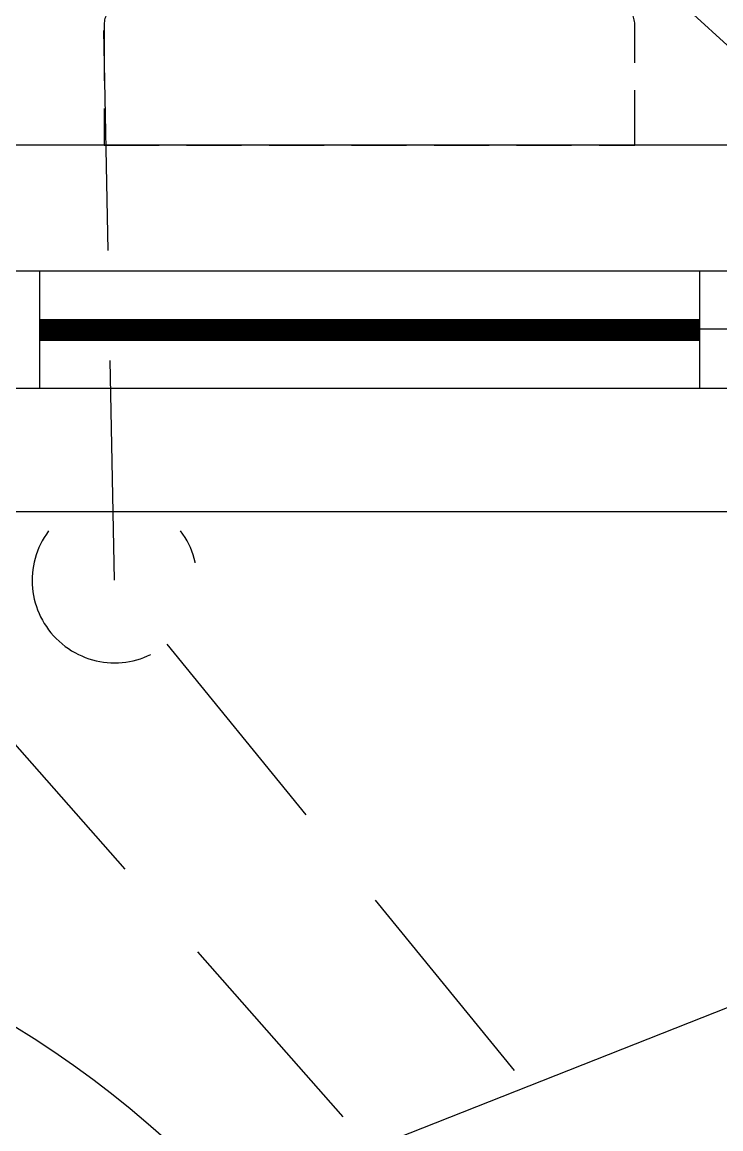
# Model space of a CAD drawing. Extents: x -437689 to -407696, y -55787 to -37037.
# Drawn here: x -435161.7 to -434923.5, y -41073.4 to -40696.1 of the extents above; entities that cross this region are included whole.
import ezdxf

# ---------------------------------------------------------------- set-up
doc = ezdxf.new("R2010")
doc.units = 0
doc.header["$LTSCALE"] = 150
doc.header["$MEASUREMENT"] = 0
for name, pattern in [('DASHDOT', [1, 0.5, -0.25, 0, -0.25]), ('DASHED', [0.75, 0.5, -0.25]), ('HIDDEN', [9.525, 6.35, -3.175]), ('HIDDEN2', [0.1875, 0.125, -0.0625])]:
    doc.linetypes.add(name, pattern=pattern)
doc.layers.get('0').update_dxf_attribs({"linetype": 'CONTINUOUS'})
for name, color, linetype in [('DOOR', 31, 'CONTINUOUS'), ('DR', 6, 'CONTINUOUS'), ('GRID', 252, 'DASHDOT'), ('VENT', 8, 'HIDDEN'), ('WALL', 7, 'CONTINUOUS'), ('WASTE', 3, 'DASHED'), ('WIN-1', 56, 'CONTINUOUS')]:
    doc.layers.add(name, color=color, linetype=linetype)

msp = doc.modelspace()

# ---------------------------------------------------------------- linework, layer by layer
at = {"color": 9, "linetype": 'HIDDEN2'}
for p, q in [((-435133.77, -40697.37), (-435133.77, -40738.08)), ((-434952.81, -40738.08), (-434952.81, -40697.37)), ((-435133.77, -40738.08), (-434952.81, -40738.08))]:
    msp.add_line(p, q, dxfattribs=at)
for centre, start, end in [((-435123.64, -40697.37), 90, 180), ((-434962.94, -40697.37), 0, 90)]:
    msp.add_arc(centre, 10.12, start, end, dxfattribs=at)
at = {"layer": 'DOOR', "color": 8}
msp.add_arc((-435339.54, -41327.05), 337.5, 0, 90, dxfattribs=at)
at = {"layer": 'DR', "linetype": 'CONTINUOUS', "ltscale": 900}
msp.add_line((-435043.29, -40592.05), (-434898.05, -40725.37), dxfattribs=at)
msp.add_lwpolyline([(-434843.95, -41001.61), (-435537.08, -41275.42), (-435785.46, -41275.42), (-435835.85, -41275.42)], dxfattribs=at)
at = {"layer": 'GRID', "color": 9}
msp.add_line((-432777.17, -40800.8), (-436565.54, -40800.8), dxfattribs=at)
at = {"layer": 'VENT', "const_width": 7.5}
msp.add_lwpolyline([(-434930.79, -40801.02), (-435155.79, -40801.02)], dxfattribs=at)
at = {"layer": 'WALL', "color": 9}
for p, q in [((-434839.54, -40738.08), (-435247.04, -40738.08)), ((-433274.54, -40863.08), (-435242.04, -40863.08))]:
    msp.add_line(p, q, dxfattribs=at)
at = {"layer": 'WALL', "linetype": 'CONTINUOUS', "ltscale": 900}
for p, q in [((-435155.79, -40781.02), (-435155.79, -40821.02)), ((-434930.79, -40781.02), (-434930.79, -40821.02))]:
    msp.add_line(p, q, dxfattribs=at)
at = {"layer": 'WASTE'}
for p, q in [((-435130.15, -40886.4), (-435165.65, -39084.18)), ((-435112.39, -40908.2), (-434894.71, -41175.41)), ((-435176.27, -40928.56, 0), (-434928.82, -41209.79, 0))]:
    msp.add_line(p, q, dxfattribs=at)
msp.add_arc((-435130.15, -40886.4), 28.12, 143.1301, 36.8699, dxfattribs=at)
at = {"layer": 'WIN-1'}
for p, q in [((-434893.29, -40781.02), (-435193.29, -40781.02)), ((-434893.29, -40821.02), (-435193.29, -40821.02))]:
    msp.add_line(p, q, dxfattribs=at)

doc.saveas('drawing.dxf')
